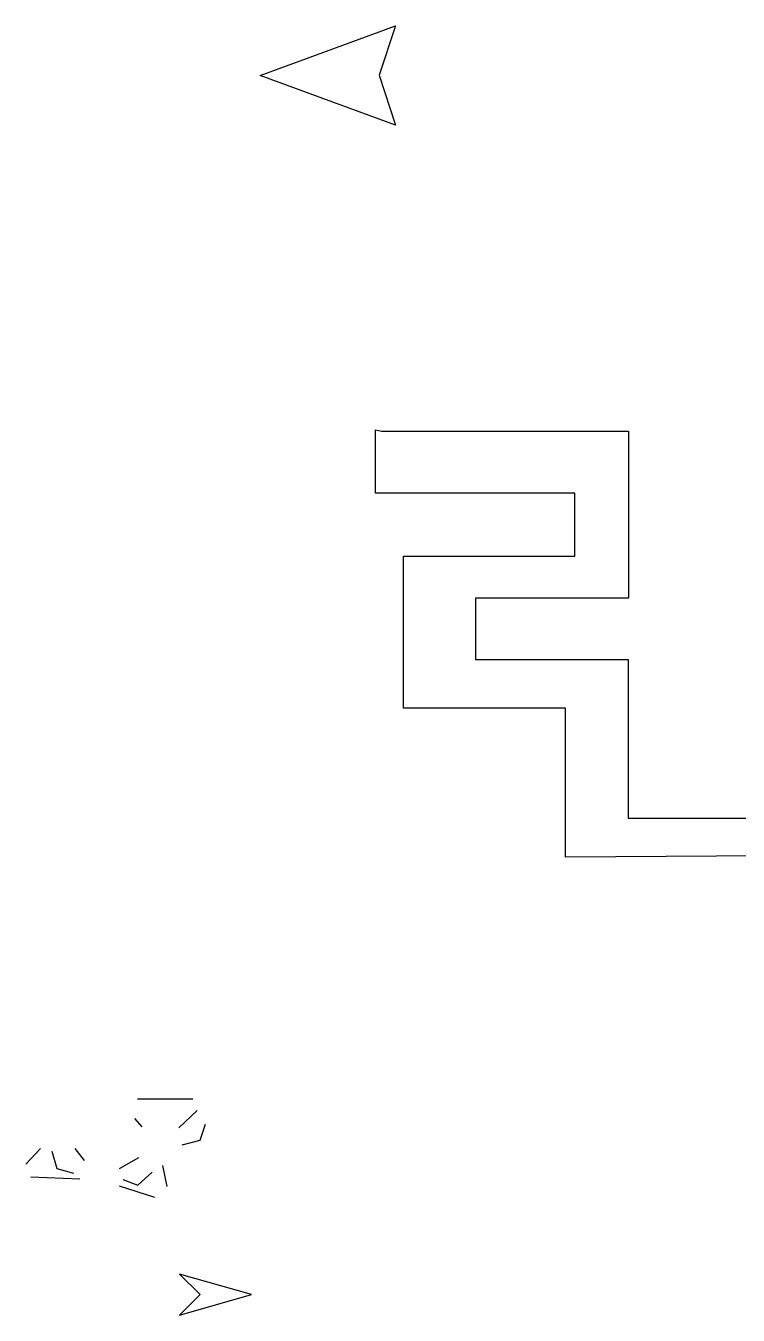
# Model space of a CAD drawing. Extents: x -3.6 to 36, y -4.5 to 18.6.
# Drawn here: x -3.59 to 6.17, y -4.46 to 13.21 of the extents above; entities that cross this region are included whole.
import ezdxf

# ---------------------------------------------------------------- set-up
doc = ezdxf.new("R2010")
doc.units = 0

msp = doc.modelspace()

# ---------------------------------------------------------------- linework, layer by layer
at = {"layer": 'Flow'}
for p, q in [((1.20414, 6.80434), (1.20414, 7.67264)), ((1.20414, 7.67264), (1.28727, 7.65355)), ((1.28727, 7.65355), (4.67118, 7.65355)), ((4.67118, 7.65355), (4.67118, 5.36577)), ((3.93735, 6.80434), (1.20414, 6.80434)), ((3.93735, 5.93953), (3.93735, 6.80434)), ((1.58682, 3.85911), (1.58682, 5.93953)), ((1.58682, 5.93953), (3.93735, 5.93953)), ((4.67118, 5.36577), (2.57223, 5.36577)), ((2.57223, 5.36577), (2.57223, 4.52538)), ((2.57223, 4.52538), (4.66523, 4.52538)), ((4.66523, 4.52538), (4.66523, 2.35217)), ((3.8097, 3.85911), (1.58682, 3.85911)), ((3.8097, 1.81757), (3.8097, 3.85911)), ((4.66523, 2.35217), (8.09826, 2.35217)), ((8.09826, 1.84452), (3.8097, 1.81757))]:
    msp.add_line(p, q, dxfattribs=at)
at = {"layer": 'Layer 1'}
for p, q in [((-0.373767, 12.528), (1.47634, 13.2083)), ((1.47634, 13.2083), (1.255304, 12.530925)), ((1.47634, 11.8477), (-0.373767, 12.528)), ((1.255304, 12.530925), (1.47634, 11.8477)), ((1.47634, 11.8477), (1.47634, 11.8477)), ((-1.29868, -1.49936), (-2.057965, -1.498542)), ((-2.09728, -1.76389), (-1.996645, -1.878642)), ((-1.23778, -1.65429), (-1.491424, -1.890603)), ((-1.199444, -2.062402), (-1.126282, -1.839968)), ((-1.44242, -2.12331), (-1.199444, -2.062402)), ((-3.3833, -2.17534), (-3.58695, -2.38897)), ((-3.23079, -2.21098), (-3.159694, -2.451173)), ((-2.91727, -2.17534), (-2.786566, -2.338478)), ((-3.159694, -2.451173), (-2.934373, -2.514894)), ((-2.30148, -2.44955), (-2.035961, -2.298826)), ((-1.65023, -2.69547), (-1.70901, -2.4099)), ((-3.51682, -2.56308), (-2.846012, -2.592259)), ((-2.25782, -2.5997), (-2.050356, -2.677587)), ((-2.050356, -2.677587), (-1.853249, -2.498092)), ((-1.82038, -2.84787), (-2.30148, -2.6922)), ((-0.494445, -4.17689), (-1.48222, -3.89467)), ((-1.48222, -3.89467), (-1.2, -4.17689)), ((-1.2, -4.17689), (-1.48222, -4.45911)), ((-1.48222, -4.45911), (-0.494445, -4.17689)), ((-1.2, -4.17689), (-1.2, -4.17689))]:
    msp.add_line(p, q, dxfattribs=at)

doc.saveas('drawing.dxf')
